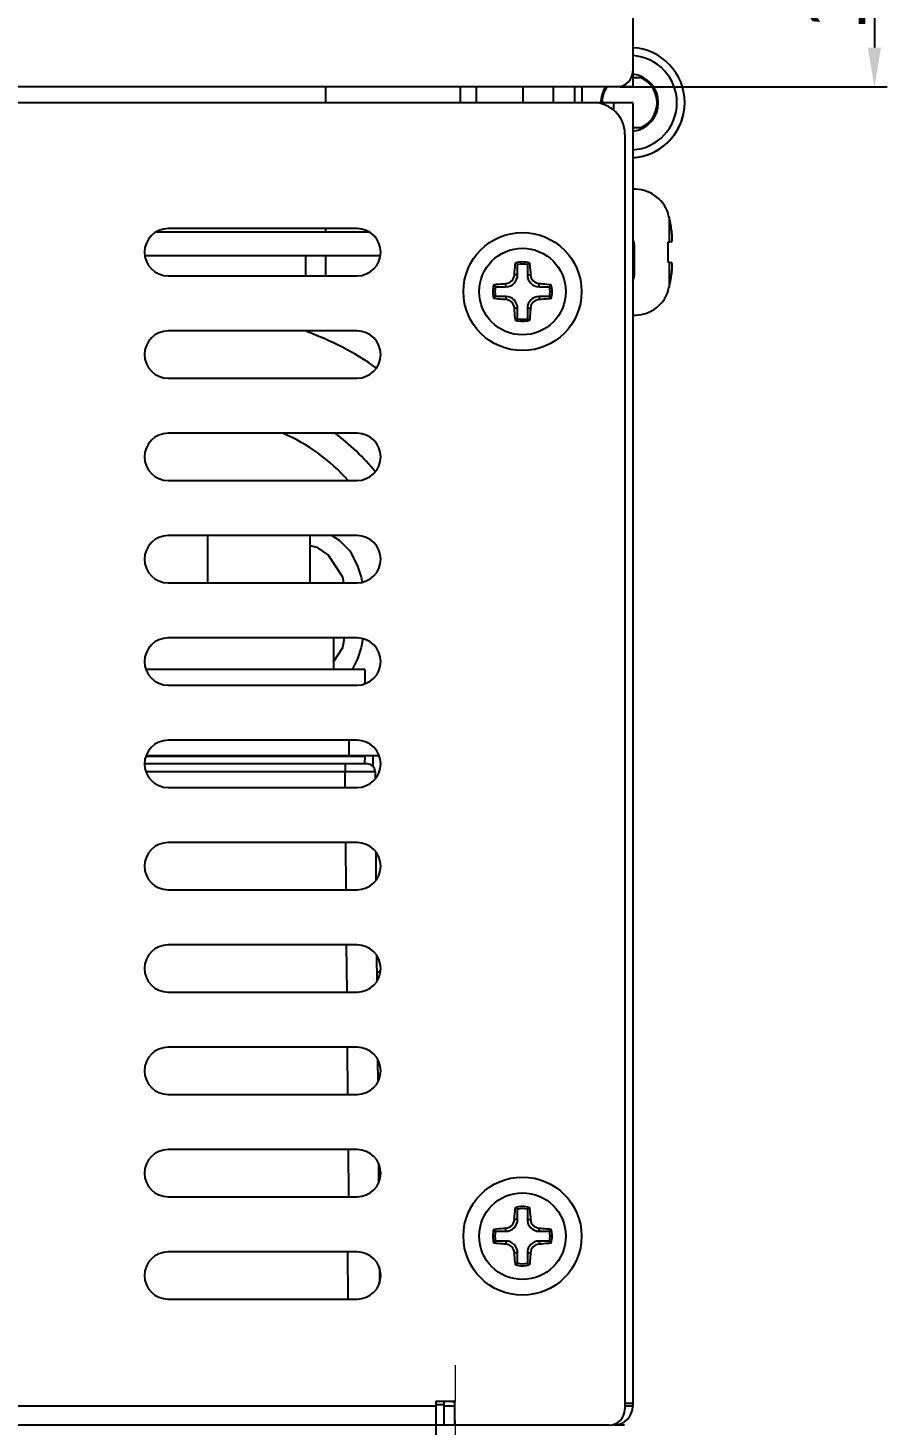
# Model space of a CAD drawing. Header units: millimetres. Extents: x -1493 to -686, y 1310 to 1867.
# Drawn here: x -1348.3 to -1293.8, y 1496.2 to 1585 of the extents above; entities that cross this region are included whole.
import ezdxf

# ---------------------------------------------------------------- set-up
doc = ezdxf.new("R2010")
doc.units = ezdxf.units.MM
doc.header["$PDMODE"] = 3
doc.header["$PDSIZE"] = 1.5
doc.linetypes.add('CENTER', pattern=[17.8, 10.75, -2.35, 2.35, -2.35])
doc.layers.get('0').update_dxf_attribs({"linetype": 'CONTINUOUS'})
doc.layers.get('Defpoints').update_dxf_attribs({"linetype": 'CONTINUOUS'})
doc.layers.add('3', color=112, linetype='CENTER', lineweight=15)
doc.layers.add('Dim', color=1, linetype='CONTINUOUS')
doc.styles.add('OMI-1', font='arial.ttf', dxfattribs={"oblique": 1})
doc.dimstyles.new('1', dxfattribs={"dimtxt": 4, "dimasz": 2.5, "dimexe": 0.8, "dimexo": 0.3, "dimgap": 0.5, "dimtad": 1, "dimtoh": 1, "dimdec": 1, "dimzin": 0, "dimdsep": 46, "dimtxsty": 'OMI-1', "dimcen": 0, "dimclrd": 256, "dimclre": 256, "dimclrt": 256, "dimadec": 0, "dimazin": 0, "dimtfac": 0.8, "dimtdec": 1, "dimtix": 1, "dimtmove": 0, "dimatfit": 3, "dimfxl": 1, "dimtolj": 1, "dimtzin": 0, "dimarcsym": 0})

# ---------------------------------------------------------------- blocks, each defined once
blk = doc.blocks.new('*D39')
at = {"layer": 'Defpoints', "color": 0, "transparency": 16777216}
for p in [(-1310.027, 1599.247), (-1311.027, 1581.247), (-1294.579, 1581.247)]:
    blk.add_point(p, dxfattribs=at)
at = {"layer": 'Dim', "lineweight": -2, "transparency": 16777216}
for p, q in [((-1309.727, 1599.247), (-1293.779, 1599.247)), ((-1294.579, 1596.747), (-1294.579, 1583.747)), ((-1310.727, 1581.247), (-1293.779, 1581.247))]:
    blk.add_line(p, q, dxfattribs=at)
at = {"layer": 'Dim', "transparency": 16777216}
for points in [[(-1294.162, 1596.747), (-1294.995, 1596.747), (-1294.579, 1599.247)], [(-1294.995, 1583.747), (-1294.162, 1583.747), (-1294.579, 1581.247)]]:
    blk.add_solid(points, dxfattribs=at)
at = {"layer": 'Dim', "transparency": 16777216, "insert": (-1297.121, 1590.247), "char_height": 4, "attachment_point": 5, "rotation": 90, "style": 'OMI-1'}
blk.add_mtext('\\A1;18.0', dxfattribs=at)

msp = doc.modelspace()

# ---------------------------------------------------------------- linework, layer by layer
at = {"color": 7, "linetype": 'Continuous'}
for p, q in [((-1309.927, 1598.047), (-1309.927, 1581.247)), ((-1309.927, 1581.847), (-1309.419, 1581.847)), ((-1309.927, 1581.247), (-1390.727, 1581.247)), ((-1329.427, 1581.247), (-1329.427, 1580.247)), ((-1320.88, 1581.247), (-1320.88, 1580.247)), ((-1319.863, 1581.247), (-1319.863, 1580.247)), ((-1316.91, 1581.247), (-1316.91, 1580.247)), ((-1314.975, 1581.247), (-1314.975, 1580.247)), ((-1313.627, 1581.247), (-1313.627, 1580.247)), ((-1313.136, 1580.247), (-1313.136, 1581.247)), ((-1309.927, 1580.247), (-1390.927, 1580.247)), ((-1311.127, 1579.759), (-1311.127, 1580.247)), ((-1309.927, 1580.247), (-1309.927, 1497.447)), ((-1306.686, 1579.62), (-1306.642, 1579.933)), ((-1306.642, 1579.931), (-1306.627, 1580.247)), ((-1306.978, 1578.728), (-1306.854, 1579.019)), ((-1306.855, 1579.015), (-1306.756, 1579.318)), ((-1306.757, 1579.314), (-1306.685, 1579.624)), ((-1310.427, 1578.247), (-1310.427, 1497.247)), ((-1309.419, 1578.647), (-1309.927, 1578.647)), ((-1307.703, 1577.723), (-1307.49, 1577.948)), ((-1307.49, 1577.948), (-1307.294, 1578.195)), ((-1307.297, 1578.191), (-1307.124, 1578.456)), ((-1307.126, 1578.452), (-1306.977, 1578.731)), ((-1309.007, 1576.935), (-1308.723, 1577.045)), ((-1308.723, 1577.045), (-1308.448, 1577.179)), ((-1308.448, 1577.179), (-1308.185, 1577.338)), ((-1308.185, 1577.338), (-1307.936, 1577.519)), ((-1307.936, 1577.519), (-1307.703, 1577.723)), ((-1309.927, 1576.754), (-1309.893, 1576.756)), ((-1309.893, 1576.756), (-1309.595, 1576.79)), ((-1309.595, 1576.79), (-1309.299, 1576.849)), ((-1309.299, 1576.849), (-1309.007, 1576.935)), ((-1307.67, 1573.136), (-1307.67, 1573.219)), ((-1307.623, 1572.971), (-1307.623, 1571.391)), ((-1340.168, 1572.047), (-1326.687, 1572.047)), ((-1327.427, 1572.247), (-1339.427, 1572.247)), ((-1329.427, 1572.247), (-1329.427, 1572.047)), ((-1309.827, 1571.233), (-1309.827, 1569.261)), ((-1307.67, 1571.383), (-1307.462, 1571.42)), ((-1307.67, 1570.111), (-1307.67, 1571.383)), ((-1340.911, 1570.547), (-1325.944, 1570.547)), ((-1330.677, 1569.247), (-1330.677, 1570.547)), ((-1329.427, 1570.547), (-1329.427, 1569.247)), ((-1317.238, 1569.308), (-1317.238, 1569.969)), ((-1316.617, 1569.969), (-1316.617, 1569.308)), ((-1307.462, 1570.075), (-1307.67, 1570.111)), ((-1307.623, 1570.103), (-1307.623, 1568.524)), ((-1339.427, 1569.247), (-1327.427, 1569.247)), ((-1317.238, 1569.308), (-1317.437, 1569.308)), ((-1316.617, 1569.308), (-1316.418, 1569.308)), ((-1318.65, 1568.558), (-1317.988, 1568.558)), ((-1317.988, 1568.558), (-1317.988, 1568.757)), ((-1315.867, 1568.558), (-1315.867, 1568.757)), ((-1315.867, 1568.558), (-1315.205, 1568.558)), ((-1307.67, 1568.276), (-1307.67, 1568.359)), ((-1317.988, 1567.937), (-1318.65, 1567.937)), ((-1317.988, 1567.937), (-1317.988, 1567.738)), ((-1315.205, 1567.937), (-1315.867, 1567.937)), ((-1315.867, 1567.937), (-1315.867, 1567.738)), ((-1317.238, 1567.187), (-1317.437, 1567.187)), ((-1317.238, 1566.525), (-1317.238, 1567.187)), ((-1316.617, 1567.187), (-1316.418, 1567.187)), ((-1316.617, 1567.187), (-1316.617, 1566.525)), ((-1327.427, 1565.747), (-1339.427, 1565.747)), ((-1339.427, 1562.747), (-1327.427, 1562.747)), ((-1327.427, 1559.247), (-1339.427, 1559.247)), ((-1339.427, 1556.247), (-1327.427, 1556.247)), ((-1327.427, 1552.747), (-1339.427, 1552.747)), ((-1336.927, 1552.747), (-1336.927, 1549.747)), ((-1330.427, 1552.747), (-1330.427, 1549.747)), ((-1329.022, 1552.747), (-1328.563, 1552.466)), ((-1328.563, 1552.466), (-1327.871, 1551.759)), ((-1329.948, 1551.995), (-1330.427, 1552.093)), ((-1329.256, 1551.523), (-1329.948, 1551.995)), ((-1328.332, 1550.109), (-1329.256, 1551.523)), ((-1327.871, 1551.759), (-1327.409, 1550.816)), ((-1327.409, 1550.816), (-1327.178, 1550.109)), ((-1339.427, 1549.747), (-1327.427, 1549.747)), ((-1328.273, 1549.747), (-1328.332, 1550.109)), ((-1327.178, 1550.109), (-1327.115, 1549.785)), ((-1327.427, 1546.247), (-1339.427, 1546.247)), ((-1328.927, 1546.247), (-1328.927, 1544.247)), ((-1328.332, 1545.63), (-1328.232, 1546.247)), ((-1327.067, 1546.198), (-1327.178, 1545.63)), ((-1328.927, 1544.718), (-1328.332, 1545.63)), ((-1327.178, 1545.63), (-1327.409, 1544.922)), ((-1326.927, 1544.247), (-1340.839, 1544.247)), ((-1327.409, 1544.922), (-1327.74, 1544.247)), ((-1326.927, 1544.247), (-1326.927, 1543.336)), ((-1339.427, 1543.247), (-1327.427, 1543.247)), ((-1327.427, 1539.747), (-1339.427, 1539.747)), ((-1327.927, 1538.747), (-1327.927, 1539.747)), ((-1326.79, 1538.247), (-1340.927, 1538.247)), ((-1340.843, 1538.739), (-1326.919, 1538.739)), ((-1326.016, 1538.747), (-1340.839, 1538.747)), ((-1328.19, 1538.247), (-1328.19, 1537.752)), ((-1326.927, 1538.247), (-1326.919, 1538.739)), ((-1326.427, 1538.747), (-1326.427, 1538.09)), ((-1340.841, 1537.752), (-1328.19, 1537.752)), ((-1328.181, 1536.747), (-1328.19, 1537.752)), ((-1326.29, 1537.752), (-1326.286, 1537.282)), ((-1339.427, 1536.747), (-1327.427, 1536.747)), ((-1327.427, 1533.247), (-1339.427, 1533.247)), ((-1328.124, 1530.247), (-1328.15, 1533.247)), ((-1326.245, 1532.666), (-1326.229, 1530.848)), ((-1339.427, 1530.247), (-1327.427, 1530.247)), ((-1327.427, 1526.747), (-1339.427, 1526.747)), ((-1328.067, 1523.747), (-1328.094, 1526.747)), ((-1326.188, 1526.086), (-1326.173, 1524.432)), ((-1339.427, 1523.747), (-1327.427, 1523.747)), ((-1327.427, 1520.247), (-1339.427, 1520.247)), ((-1328.011, 1517.247), (-1328.037, 1520.247)), ((-1326.13, 1519.492), (-1326.118, 1518.023)), ((-1339.427, 1517.247), (-1327.427, 1517.247)), ((-1327.427, 1513.747), (-1339.427, 1513.747)), ((-1327.954, 1510.747), (-1327.98, 1513.747)), ((-1326.073, 1512.883), (-1326.062, 1511.637)), ((-1339.427, 1510.747), (-1327.427, 1510.747)), ((-1317.238, 1509.308), (-1317.238, 1509.969)), ((-1316.617, 1509.969), (-1316.617, 1509.308)), ((-1317.988, 1508.558), (-1317.988, 1508.757)), ((-1317.238, 1509.308), (-1317.437, 1509.308)), ((-1316.617, 1509.308), (-1316.418, 1509.308)), ((-1315.867, 1508.558), (-1315.867, 1508.757)), ((-1318.65, 1508.558), (-1317.988, 1508.558)), ((-1317.988, 1507.937), (-1318.65, 1507.937)), ((-1317.988, 1507.937), (-1317.988, 1507.738)), ((-1315.867, 1508.558), (-1315.205, 1508.558)), ((-1315.867, 1507.937), (-1315.867, 1507.738)), ((-1315.205, 1507.937), (-1315.867, 1507.937)), ((-1327.427, 1507.247), (-1339.427, 1507.247)), ((-1327.997, 1504.247), (-1328.023, 1507.247)), ((-1317.238, 1507.187), (-1317.437, 1507.187)), ((-1317.238, 1506.525), (-1317.238, 1507.187)), ((-1316.617, 1507.187), (-1316.617, 1506.525)), ((-1316.617, 1507.187), (-1316.418, 1507.187)), ((-1326.015, 1506.244), (-1326.006, 1505.271)), ((-1339.427, 1504.247), (-1327.427, 1504.247)), ((-1322.427, 1497.447), (-1391.427, 1497.447)), ((-1322.427, 1497.747), (-1322.427, 1495.286)), ((-1321.227, 1497.747), (-1322.427, 1497.747)), ((-1322.427, 1497.547), (-1321.927, 1497.547)), ((-1321.927, 1497.447), (-1321.927, 1496.247)), ((-1321.227, 1497.447), (-1321.927, 1497.447)), ((-1321.227, 1496.247), (-1321.227, 1497.747)), ((-1310.427, 1497.647), (-1309.927, 1497.647)), ((-1309.927, 1497.447), (-1310.427, 1497.447)), ((-1311.127, 1496.247), (-1311.127, 1496.298)), ((-1311.427, 1496.247), (-1402.427, 1496.247)), ((-1310.458, 1496.247), (-1311.127, 1496.247))]:
    msp.add_line(p, q, dxfattribs=at)
for centre, radius in [((-1316.927, 1568.247), 3.75), ((-1316.927, 1568.247), 2.75), ((-1316.927, 1508.247), 3.75), ((-1316.927, 1508.247), 2.75)]:
    msp.add_circle(centre, radius, dxfattribs=at)
for centre, radius, start, end in [((-1310.127, 1580.247), 3.5, 273.27529, 86.72471), ((-1310.119, 1580.247), 3, 273.65694, 86.34304), ((-1310.927, 1582.247), 1, 270, 0), ((-1310.127, 1580.247), 1.825, 276.29753, 83.70247), ((-1310.127, 1580.247), 1.75, 293.89551, 66.10449), ((-1310.127, 1580.247), 1.825, 146.75622, 180), ((-1310.127, 1580.247), 1.75, 145.11664, 180), ((-1312.427, 1578.247), 2, 0, 90), ((-1309.803, 1572.495), 2.252, 18.74112, 93.1731), ((-1309.986, 1572.388), 2.434, 13.84675, 17.89034), ((-1316.637, 1570.749), 9.284, 8.75429, 13.84807), ((-1339.427, 1570.747), 1.5, 90, 270), ((-1327.427, 1570.747), 1.5, 270, 90), ((-1310.327, 1571.233), 0.5, 0, 36.8498), ((-1316.927, 1568.247), 1.881, 76.4229, 103.5771), ((-1320.9, 1565.587), 5.711, 50.12044, 51.811), ((-1316.927, 1568.247), 1.75, 79.77465, 100.22535), ((-1312.955, 1565.587), 5.711, 128.189, 129.87956), ((-1317.988, 1569.308), 0.75, 270, 0), ((-1318.023, 1569.343), 0.587, 273.39992, 356.60008), ((-1315.867, 1569.308), 0.75, 180, 270), ((-1315.832, 1569.343), 0.587, 183.39993, 266.60007), ((-1310.327, 1569.261), 0.5, 323.1502, 0), ((-1316.637, 1570.746), 9.284, 346.15193, 351.24571), ((-1316.927, 1568.247), 1.881, 166.4229, 193.5771), ((-1314.267, 1572.22), 5.711, 218.189, 219.87956), ((-1316.927, 1568.247), 1.75, 169.77465, 190.22535), ((-1319.588, 1572.22), 5.711, 320.12044, 321.811), ((-1316.927, 1568.247), 1.75, 349.77465, 10.22535), ((-1316.927, 1568.247), 1.881, 346.4229, 13.5771), ((-1309.803, 1568.999), 2.252, 266.8269, 341.25888), ((-1309.986, 1569.106), 2.434, 342.10966, 346.15325), ((-1314.267, 1564.275), 5.711, 140.12044, 141.811), ((-1317.988, 1567.187), 0.75, 0, 90), ((-1318.023, 1567.152), 0.587, 3.39993, 86.60007), ((-1315.867, 1567.187), 0.75, 90, 180), ((-1315.832, 1567.152), 0.587, 93.39992, 176.60008), ((-1319.588, 1564.275), 5.711, 38.189, 39.87956), ((-1320.9, 1570.908), 5.711, 308.189, 309.87956), ((-1316.927, 1568.247), 1.881, 256.4229, 283.5771), ((-1316.927, 1568.247), 1.75, 259.77465, 280.22535), ((-1312.955, 1570.908), 5.711, 230.12044, 231.811), ((-1339.427, 1564.247), 1.5, 90, 270), ((-1336.927, 1548.247), 18.561, 54.68328, 70.55742), ((-1327.427, 1564.247), 1.5, 270, 90), ((-1339.427, 1557.747), 1.5, 90, 270), ((-1336.927, 1548.247), 12, 41.83329, 66.45684), ((-1336.927, 1548.247), 13.659, 38.74183, 53.66844), ((-1327.427, 1557.747), 1.5, 270, 90), ((-1339.427, 1551.247), 1.5, 90, 270), ((-1327.427, 1551.247), 1.5, 270, 90), ((-1339.427, 1544.747), 1.5, 90, 270), ((-1327.427, 1544.747), 1.5, 270, 90), ((-1339.427, 1538.247), 1.5, 90, 270), ((-1327.427, 1538.247), 1.5, 270, 90), ((-1326.79, 1537.747), 0.5, 0.5, 90), ((-1339.427, 1531.747), 1.5, 90, 270), ((-1327.427, 1531.747), 1.5, 270, 90), ((-1339.427, 1525.247), 1.5, 90, 270), ((-1327.427, 1525.247), 1.5, 270, 90), ((-1326.927, 1526.247), 1.5, 300.09909, 311.44692), ((-1339.427, 1518.747), 1.5, 90, 270), ((-1327.427, 1518.747), 1.5, 270, 90), ((-1326.927, 1519.747), 1.5, 302.63327, 311.44692), ((-1339.427, 1512.247), 1.5, 90, 270), ((-1327.427, 1512.247), 1.5, 270, 90), ((-1326.927, 1513.247), 1.5, 305.14555, 311.44692), ((-1316.927, 1508.247), 1.881, 76.4229, 103.5771), ((-1320.9, 1505.587), 5.711, 50.12044, 51.811), ((-1316.927, 1508.247), 1.75, 79.77465, 100.22535), ((-1312.955, 1505.587), 5.711, 128.189, 129.87956), ((-1317.988, 1509.308), 0.75, 270, 0), ((-1318.023, 1509.343), 0.587, 273.39992, 356.60008), ((-1315.867, 1509.308), 0.75, 180, 270), ((-1315.832, 1509.343), 0.587, 183.39993, 266.60007), ((-1316.927, 1508.247), 1.881, 166.4229, 193.5771), ((-1314.267, 1512.22), 5.711, 218.189, 219.87956), ((-1314.267, 1504.275), 5.711, 140.12044, 141.811), ((-1316.927, 1508.247), 1.75, 169.77465, 190.22535), ((-1317.988, 1507.187), 0.75, 0, 90), ((-1315.867, 1507.187), 0.75, 90, 180), ((-1319.588, 1512.22), 5.711, 320.12044, 321.811), ((-1316.927, 1508.247), 1.75, 349.77465, 10.22535), ((-1319.588, 1504.275), 5.711, 38.189, 39.87956), ((-1316.927, 1508.247), 1.881, 346.4229, 13.5771), ((-1339.427, 1505.747), 1.5, 90, 270), ((-1327.427, 1505.747), 1.5, 270, 90), ((-1318.023, 1507.152), 0.587, 3.39993, 86.60007), ((-1315.832, 1507.152), 0.587, 93.39992, 176.60008), ((-1320.9, 1510.908), 5.711, 308.189, 309.87956), ((-1316.927, 1508.247), 1.881, 256.4229, 283.5771), ((-1316.927, 1508.247), 1.75, 259.77465, 280.22535), ((-1312.955, 1510.908), 5.711, 230.12044, 231.811), ((-1326.927, 1506.747), 1.5, 307.8414, 311.44692), ((-1319.676, 1497.572), 2.252, 175.53071, 183.1731), ((-1320.927, 1498.647), 1, 244.38466, 252.5296), ((-1311.427, 1497.247), 1, 270, 0), ((-1311.127, 1497.447), 1.2, 270, 0)]:
    msp.add_arc(centre, radius, start, end, dxfattribs=at)
for points, knots in [([(-1307.462, 1571.42), (-1307.453, 1571.421), (-1307.441, 1571.435), (-1307.433, 1571.458), (-1307.423, 1571.496), (-1307.417, 1571.558), (-1307.415, 1571.63), (-1307.416, 1571.698), (-1307.419, 1571.778), (-1307.427, 1571.885), (-1307.441, 1572.021), (-1307.454, 1572.114), (-1307.462, 1572.161)], [0, 0, 0, 0, 0.034832, 0.061794, 0.096382, 0.188875, 0.310955, 0.381965, 0.458802, 0.627097, 0.80971, 1, 1, 1, 1]), ([(-1317.437, 1569.308), (-1317.433, 1569.375), (-1317.416, 1569.631), (-1317.392, 1569.887), (-1317.369, 1570.076)], [0, 0, 0, 0, 0.261813, 1, 1, 1, 1]), ([(-1316.486, 1570.076), (-1316.479, 1570.015), (-1316.45, 1569.76), (-1316.43, 1569.504), (-1316.418, 1569.308)], [0, 0, 0, 0, 0.237138, 1, 1, 1, 1]), ([(-1307.462, 1569.333), (-1307.454, 1569.38), (-1307.441, 1569.474), (-1307.427, 1569.609), (-1307.419, 1569.717), (-1307.416, 1569.796), (-1307.415, 1569.864), (-1307.417, 1569.936), (-1307.423, 1569.999), (-1307.433, 1570.037), (-1307.441, 1570.059), (-1307.453, 1570.073), (-1307.462, 1570.075)], [0, 0, 0, 0, 0.190296, 0.372912, 0.54121, 0.618047, 0.689056, 0.811132, 0.903621, 0.938209, 0.965169, 1, 1, 1, 1]), ([(-1318.756, 1568.689), (-1318.695, 1568.696), (-1318.44, 1568.724), (-1318.184, 1568.745), (-1317.988, 1568.757)], [0, 0, 0, 0, 0.237136, 1, 1, 1, 1]), ([(-1315.867, 1568.757), (-1315.8, 1568.753), (-1315.543, 1568.735), (-1315.287, 1568.711), (-1315.099, 1568.689)], [0, 0, 0, 0, 0.261818, 1, 1, 1, 1]), ([(-1317.988, 1567.738), (-1318.055, 1567.742), (-1318.312, 1567.759), (-1318.568, 1567.783), (-1318.756, 1567.806)], [0, 0, 0, 0, 0.261818, 1, 1, 1, 1]), ([(-1315.099, 1567.806), (-1315.16, 1567.798), (-1315.415, 1567.77), (-1315.671, 1567.75), (-1315.867, 1567.738)], [0, 0, 0, 0, 0.237136, 1, 1, 1, 1]), ([(-1317.369, 1566.419), (-1317.376, 1566.479), (-1317.405, 1566.735), (-1317.425, 1566.991), (-1317.437, 1567.187)], [0, 0, 0, 0, 0.237138, 1, 1, 1, 1]), ([(-1316.418, 1567.187), (-1316.422, 1567.119), (-1316.439, 1566.863), (-1316.463, 1566.607), (-1316.486, 1566.419)], [0, 0, 0, 0, 0.261813, 1, 1, 1, 1]), ([(-1328.19, 1537.752), (-1328.063, 1537.752), (-1327.819, 1537.752), (-1327.467, 1537.753), (-1327.192, 1537.753), (-1326.991, 1537.753), (-1326.856, 1537.753), (-1326.733, 1537.753), (-1326.623, 1537.753), (-1326.527, 1537.753), (-1326.457, 1537.753), (-1326.408, 1537.753), (-1326.378, 1537.753), (-1326.352, 1537.753), (-1326.33, 1537.752), (-1326.314, 1537.752), (-1326.302, 1537.752), (-1326.296, 1537.752), (-1326.292, 1537.752), (-1326.291, 1537.752), (-1326.29, 1537.752), (-1326.29, 1537.752)], [0, 0, 0, 0, 0.199359, 0.386046, 0.555775, 0.632939, 0.704257, 0.769191, 0.827207, 0.877767, 0.920337, 0.938458, 0.95438, 0.968037, 0.979361, 0.988286, 0.994744, 0.997028, 0.99867, 0.999662, 1, 1, 1, 1]), ([(-1317.437, 1509.308), (-1317.433, 1509.375), (-1317.416, 1509.631), (-1317.392, 1509.887), (-1317.369, 1510.076)], [0, 0, 0, 0, 0.261813, 1, 1, 1, 1]), ([(-1316.486, 1510.076), (-1316.479, 1510.015), (-1316.45, 1509.76), (-1316.43, 1509.504), (-1316.418, 1509.308)], [0, 0, 0, 0, 0.237138, 1, 1, 1, 1]), ([(-1318.756, 1508.689), (-1318.695, 1508.696), (-1318.44, 1508.724), (-1318.184, 1508.745), (-1317.988, 1508.757)], [0, 0, 0, 0, 0.237136, 1, 1, 1, 1]), ([(-1315.867, 1508.757), (-1315.8, 1508.753), (-1315.543, 1508.735), (-1315.287, 1508.711), (-1315.099, 1508.689)], [0, 0, 0, 0, 0.261818, 1, 1, 1, 1]), ([(-1317.988, 1507.738), (-1318.055, 1507.742), (-1318.312, 1507.759), (-1318.568, 1507.783), (-1318.756, 1507.806)], [0, 0, 0, 0, 0.261818, 1, 1, 1, 1]), ([(-1317.369, 1506.419), (-1317.376, 1506.479), (-1317.405, 1506.735), (-1317.425, 1506.991), (-1317.437, 1507.187)], [0, 0, 0, 0, 0.237138, 1, 1, 1, 1]), ([(-1316.418, 1507.187), (-1316.422, 1507.119), (-1316.439, 1506.863), (-1316.463, 1506.607), (-1316.486, 1506.419)], [0, 0, 0, 0, 0.261813, 1, 1, 1, 1]), ([(-1315.099, 1507.806), (-1315.16, 1507.798), (-1315.415, 1507.77), (-1315.671, 1507.75), (-1315.867, 1507.738)], [0, 0, 0, 0, 0.237136, 1, 1, 1, 1])]:
    msp.add_open_spline(points, degree=3, knots=knots, dxfattribs=at)
at = {"layer": '3', "linetype": 'CENTER', "ltscale": 0.5}
msp.add_line((-1321.177, 1479.936), (-1321.177, 1500.059), dxfattribs=at)

# ---------------------------------------------------------------- dimensions: what is measured, and where the dimension line sits
at = {"layer": 'Dim'}
dim = msp.add_linear_dim(base=(-1294.579, 1581.247), p1=(-1310.027, 1599.247), p2=(-1311.027, 1581.247), angle=90, dimstyle='1', dxfattribs=at)
dim.commit()
dim.dimension.update_dxf_attribs({"geometry": '*D39', "text_midpoint": (-1297.121, 1590.247)})

doc.saveas('drawing.dxf')
